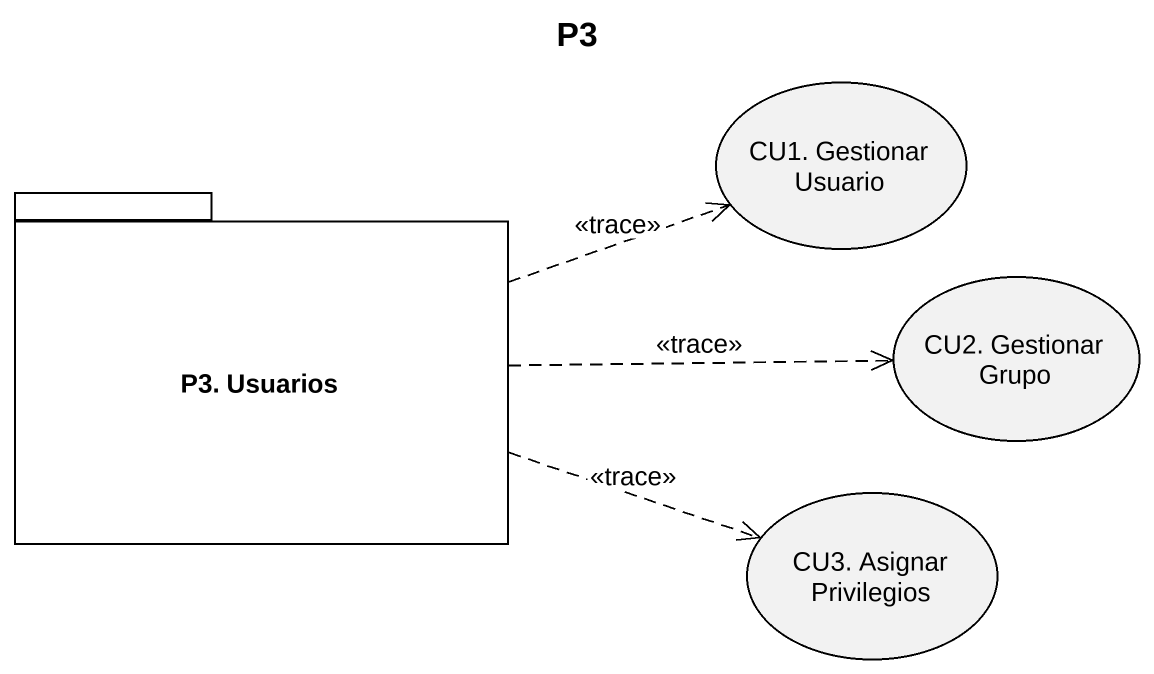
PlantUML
@startuml
title P3
usecase "CU1. Gestionar Usuario" as CU1_Gestionar_Usuario
package "P3. Usuarios" as P3_Usuarios {
}
usecase "CU2. Gestionar Grupo" as CU2_Gestionar_Grupo
usecase "CU3. Asignar Privilegios" as CU3_Asignar_Privilegios
P3_Usuarios .right.> CU1_Gestionar_Usuario : <<trace>>
P3_Usuarios .right.> CU2_Gestionar_Grupo : <<trace>>
P3_Usuarios .right.> CU3_Asignar_Privilegios : <<trace>>
@enduml
